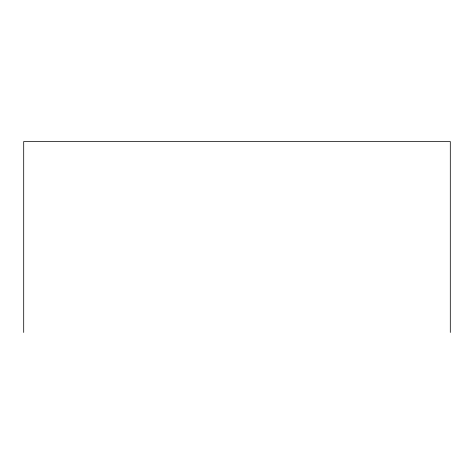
<?xml version="1.0" encoding="UTF-8"?>
<svg xmlns="http://www.w3.org/2000/svg" width="474" height="474" viewBox="0 0 474 474"><rect width="100%" height="100%" fill="white"/><g stroke="black" fill="none" stroke-linecap="round" stroke-linejoin="round"><path stroke-width="0.71" d="M450.3 332.464L450.3 141.536L23.7 141.536L23.7 332.464"/></g></svg>
